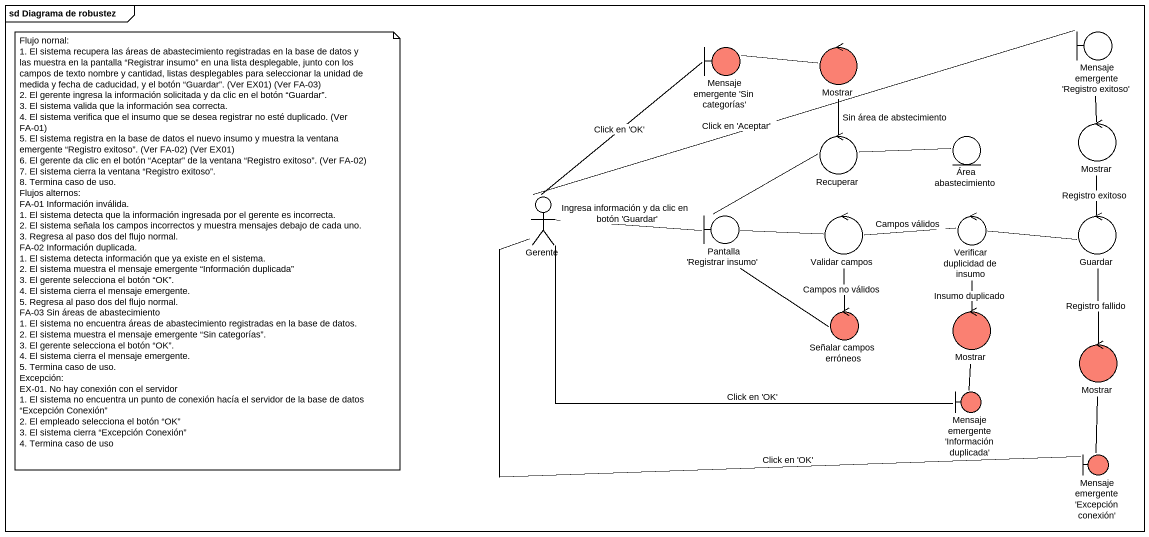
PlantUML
@startuml
mainframe sd Diagrama de robustez
boundary "Mensaje emergente 'Registro exitoso'" as Mensaje_emergente_Registro
boundary "Mensaje emergente 'Sin categorías'" as Mensaje_emergente_Sin #FA8072
control Mostrar #FA8072
control Recuperar
entity "Área abastecimiento" as Área_abastecimiento
control "Mostrar" as Mostrar_2
actor Gerente
boundary "Pantalla 'Registrar insumo'" as Pantalla_Registrar_insumo
control "Validar campos" as Validar_campos
control "Verificar duplicidad de insumo" as Verificar_duplicidad_de
control Guardar
control "Señalar campos erróneos" as Señalar_campos_erróneos #FA8072
control "Mostrar" as Mostrar_3 #FA8072
control "Mostrar" as Mostrar_4 #FA8072
boundary "Mensaje emergente 'Información duplicada'" as Mensaje_emergente #FA8072
boundary "Mensaje emergente 'Excepción conexión'" as Mensaje_emergente_Excepción #FA8072
Mensaje_emergente_Registro -left- Gerente : Click en 'Aceptar'
Mensaje_emergente_Sin -- Gerente : Click en 'OK'
Mostrar -left- Mensaje_emergente_Sin
Recuperar -up- Mostrar : Sin área de abstecimiento
Recuperar -right- Área_abastecimiento
Mostrar_2 -up- Mensaje_emergente_Registro
Pantalla_Registrar_insumo -up- Recuperar
Pantalla_Registrar_insumo -left- Gerente : Ingresa información y da clic en botón 'Guardar'
Pantalla_Registrar_insumo -right- Validar_campos
Validar_campos -right- Verificar_duplicidad_de : Campos válidos
Validar_campos -- Señalar_campos_erróneos : Campos no válidos
Verificar_duplicidad_de -right- Guardar
Verificar_duplicidad_de -- Mostrar_3 : Insumo duplicado
Guardar -up- Mostrar_2 : Registro exitoso
Guardar -- Mostrar_4 : Registro fallido
Señalar_campos_erróneos -up- Pantalla_Registrar_insumo
Mostrar_3 -- Mensaje_emergente
Mostrar_4 -- Mensaje_emergente_Excepción
Mensaje_emergente -left- Gerente : Click en 'OK'
Mensaje_emergente_Excepción -left- Gerente : Click en 'OK'
note as N1
  Flujo nornal:
  1. El sistema recupera las áreas de abastecimiento registradas en la base de datos y las muestra en la pantalla “Registrar insumo” en una lista desplegable, junto con los campos de texto nombre y cantidad, listas desplegables para seleccionar la unidad de medida y fecha de caducidad, y el botón “Guardar”. (Ver EX01) (Ver FA-03)
  2. El gerente ingresa la información solicitada y da clic en el botón “Guardar”.
  3. El sistema valida que la información sea correcta.
  4. El sistema verifica que el insumo que se desea registrar no esté duplicado. (Ver FA-01)
  5. El sistema registra en la base de datos el nuevo insumo y muestra la ventana emergente “Registro exitoso”. (Ver FA-02) (Ver EX01)
  6. El gerente da clic en el botón “Aceptar” de la ventana “Registro exitoso”. (Ver FA-02)
  7. El sistema cierra la ventana “Registro exitoso”.
  8. Termina caso de uso.
  Flujos alternos:
  FA-01 Información inválida.
  1. El sistema detecta que la información ingresada por el gerente es incorrecta.
  2. El sistema señala los campos incorrectos y muestra mensajes debajo de cada uno.
  3. Regresa al paso dos del flujo normal.
  FA-02 Información duplicada.
  1. El sistema detecta información que ya existe en el sistema.
  2. El sistema muestra el mensaje emergente “Información duplicada”
  3. El gerente selecciona el botón “OK”.
  4. El sistema cierra el mensaje emergente.
  5. Regresa al paso dos del flujo normal.
  FA-03 Sin áreas de abastecimiento
  1. El sistema no encuentra áreas de abastecimiento registradas en la base de datos.
  2. El sistema muestra el mensaje emergente “Sin categorías”.
  3. El gerente selecciona el botón “OK”.
  4. El sistema cierra el mensaje emergente.
  5. Termina caso de uso.
  Excepción:
  EX-01. No hay conexión con el servidor
  1. El sistema no encuentra un punto de conexión hacía el servidor de la base de datos “Excepción Conexión”
  2. El empleado selecciona el botón “OK”
  3. El sistema cierra “Excepción Conexión”
  4. Termina caso de uso
end note
@enduml
